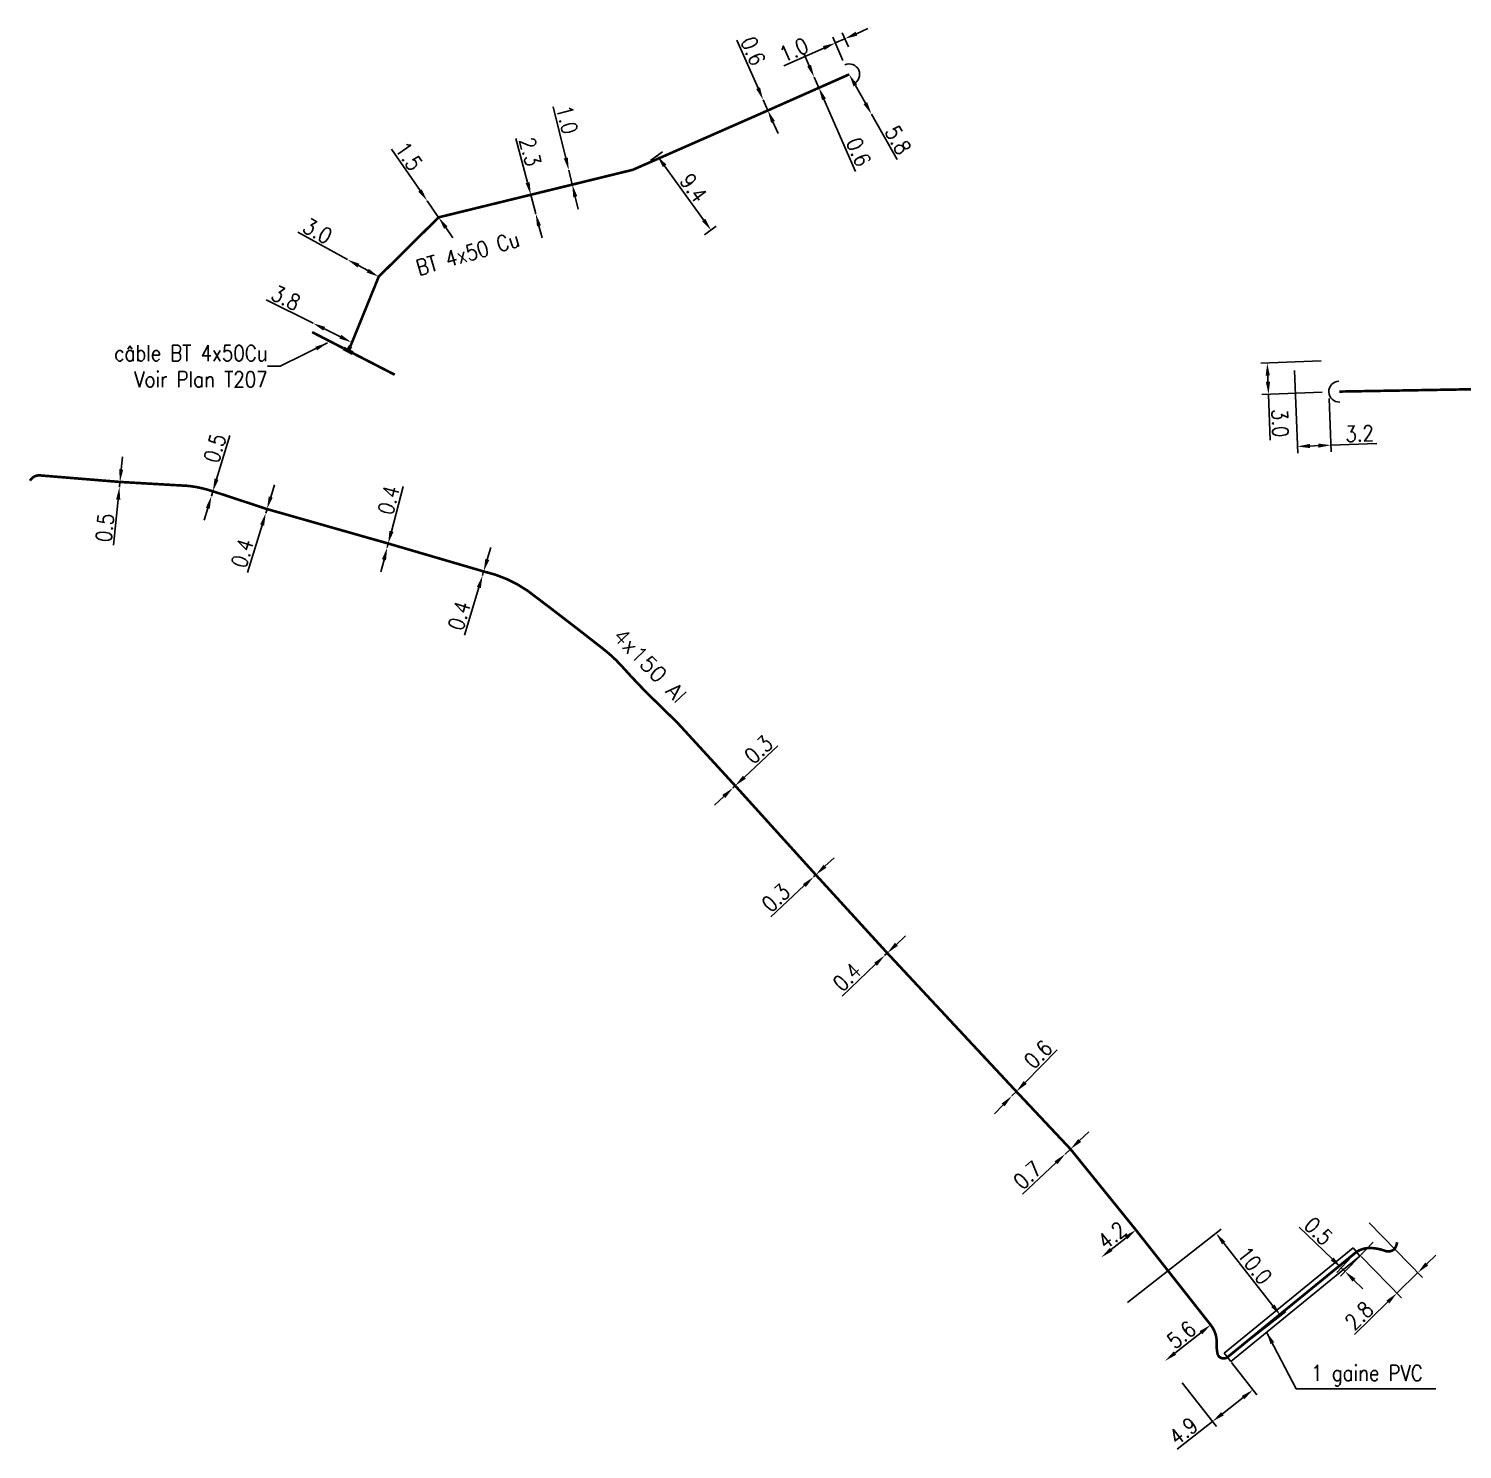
# Model space of a CAD drawing. Header units: millimetres. Extents: x 80993 to 81985, y 144000 to 145002.
# Drawn here: x 81507.4 to 81644.3, y 144406 to 144541.7 of the extents above; entities that cross this region are included whole.
import ezdxf
from ezdxf.enums import TextEntityAlignment as Align

# ---------------------------------------------------------------- set-up
doc = ezdxf.new("R2010")
doc.units = ezdxf.units.MM
doc.header["$PDMODE"] = 34
doc.linetypes.add('B_ST_AL', pattern=[2000, 1000, 1000])
doc.linetypes.add('B_ST_CU', pattern=[2000, 1000, 1000])
doc.layers.get('0').update_dxf_attribs({"linetype": 'CONTINUOUS'})
doc.layers.get('Defpoints').update_dxf_attribs({"linetype": 'CONTINUOUS'})
for name, color, linetype in [('B_100', 3, 'CONTINUOUS'), ('B_110', 1, 'CONTINUOUS'), ('B_300', 7, 'CONTINUOUS'), ('B_400', 7, 'CONTINUOUS')]:
    doc.layers.add(name, color=color, linetype=linetype)
doc.styles.add('M_ROMANS', font='ROMANS.shx', dxfattribs={"width": 0.75})
doc.styles.get("Standard").update_dxf_attribs({"font": 'romans.shx', "width": 0.85})
doc.dimstyles.get("Standard").update_dxf_attribs({"dimtxt": 1.5, "dimasz": 1.2, "dimexe": 0.625, "dimexo": 0.625, "dimgap": 0.25, "dimtad": 1, "dimdec": 1, "dimzin": 0, "dimdsep": 46, "dimtxsty": 'Standard', "dimcen": -0.5, "dimadec": 0, "dimazin": 0, "dimtfac": 1, "dimtdec": 1, "dimtmove": 0, "dimatfit": 3, "dimfxl": 0, "dimtolj": 1, "dimtzin": 0, "dimarcsym": 0})

# ---------------------------------------------------------------- blocks, each defined once
blk = doc.blocks.new('*D160')
at = {"layer": 'B_100', "color": 0, "linetype": 'Continuous', "lineweight": -2, "transparency": 16777216}
blk.add_line((81619.31, 144417.16), (81616.84, 144415.21), dxfattribs=at)
at = {"layer": 'B_100', "color": 0, "linetype": 'Continuous', "transparency": 16777216}
for points in [[(81619.19, 144417.32), (81619.44, 144417.01), (81620.25, 144417.91)], [(81616.72, 144415.37), (81616.96, 144415.06), (81615.9, 144414.47)]]:
    blk.add_solid(points, dxfattribs=at)
at = {"layer": 'Defpoints', "color": 0, "linetype": 'Continuous', "transparency": 16777216}
for p in [(81620.25, 144417.91), (81615.9, 144414.47), (81615.9, 144414.47)]:
    blk.add_point(p, dxfattribs=at)
at = {"layer": 'B_100', "color": 0, "linetype": 'Continuous', "transparency": 16777216, "insert": (81617.46, 144416.97), "char_height": 1.5, "attachment_point": 5, "rotation": 38.2864}
blk.add_mtext('\\A1;5.6', dxfattribs=at)
blk = doc.blocks.new('*D161')
at = {"layer": 'B_100', "color": 0, "linetype": 'Continuous', "lineweight": -2, "transparency": 16777216}
blk.add_line((81612.17, 144426.23), (81610.76, 144425.12), dxfattribs=at)
at = {"layer": 'B_100', "color": 0, "linetype": 'Continuous', "transparency": 16777216}
for points in [[(81612.04, 144426.39), (81612.29, 144426.08), (81613.11, 144426.98)], [(81610.63, 144425.27), (81610.88, 144424.96), (81609.82, 144424.37)]]:
    blk.add_solid(points, dxfattribs=at)
at = {"layer": 'Defpoints', "color": 0, "linetype": 'Continuous', "transparency": 16777216}
for p in [(81613.11, 144426.98), (81609.82, 144424.37), (81609.82, 144424.37)]:
    blk.add_point(p, dxfattribs=at)
at = {"layer": 'B_100', "color": 0, "linetype": 'Continuous', "transparency": 16777216, "insert": (81610.84, 144426.46), "char_height": 1.5, "attachment_point": 5, "rotation": 38.344}
blk.add_mtext('\\A1;4.2', dxfattribs=at)
blk = doc.blocks.new('*D162')
at = {"layer": 'B_100', "color": 0, "linetype": 'Continuous', "lineweight": -2, "transparency": 16777216}
for p, q in [((81607.74, 144435.52), (81608.62, 144436.34)), ((81606.87, 144434.7), (81606.36, 144434.22)), ((81605.48, 144433.39), (81602.3, 144430.4))]:
    blk.add_line(p, q, dxfattribs=at)
at = {"layer": 'B_100', "color": 0, "linetype": 'Continuous', "transparency": 16777216}
for points in [[(81607.61, 144435.66), (81607.88, 144435.37), (81606.87, 144434.7)], [(81605.35, 144433.54), (81605.62, 144433.25), (81606.36, 144434.22)]]:
    blk.add_solid(points, dxfattribs=at)
at = {"layer": 'Defpoints', "color": 0, "linetype": 'Continuous', "transparency": 16777216}
for p in [(81606.36, 144434.22), (81606.36, 144434.22), (81606.87, 144434.7)]:
    blk.add_point(p, dxfattribs=at)
at = {"layer": 'B_100', "color": 0, "linetype": 'Continuous', "transparency": 16777216, "insert": (81602.77, 144432.21), "char_height": 1.5, "attachment_point": 5, "rotation": 43.2417}
blk.add_mtext('\\A1;0.7', dxfattribs=at)
blk = doc.blocks.new('*D163')
at = {"layer": 'B_100', "color": 0, "linetype": 'Continuous', "lineweight": -2, "transparency": 16777216}
for p, q in [((81602.54, 144441.06), (81605.61, 144444.18)), ((81600.44, 144438.92), (81599.6, 144438.06)), ((81601.28, 144439.78), (81601.7, 144440.2))]:
    blk.add_line(p, q, dxfattribs=at)
at = {"layer": 'B_100', "color": 0, "linetype": 'Continuous', "transparency": 16777216}
for points in [[(81602.4, 144441.2), (81602.69, 144440.92), (81601.7, 144440.2)], [(81600.3, 144439.06), (81600.58, 144438.78), (81601.28, 144439.78)]]:
    blk.add_solid(points, dxfattribs=at)
at = {"layer": 'Defpoints', "color": 0, "linetype": 'Continuous', "transparency": 16777216}
for p in [(81601.28, 144439.78), (81601.28, 144439.78), (81601.7, 144440.2)]:
    blk.add_point(p, dxfattribs=at)
at = {"layer": 'B_100', "color": 0, "linetype": 'Continuous', "transparency": 16777216, "insert": (81603.78, 144443.75), "char_height": 1.5, "attachment_point": 5, "rotation": 45.507}
blk.add_mtext('\\A1;0.6', dxfattribs=at)
blk = doc.blocks.new('*D164')
at = {"layer": 'B_100', "color": 0, "linetype": 'Continuous', "lineweight": -2, "transparency": 16777216}
for p, q in [((81590.25, 144454.25), (81591.12, 144455.08)), ((81589.38, 144453.42), (81589.13, 144453.18)), ((81588.26, 144452.35), (81585.06, 144449.29))]:
    blk.add_line(p, q, dxfattribs=at)
at = {"layer": 'B_100', "color": 0, "linetype": 'Continuous', "transparency": 16777216}
for points in [[(81590.11, 144454.4), (81590.39, 144454.11), (81589.38, 144453.42)], [(81588.12, 144452.5), (81588.4, 144452.21), (81589.13, 144453.18)]]:
    blk.add_solid(points, dxfattribs=at)
at = {"layer": 'Defpoints', "color": 0, "linetype": 'Continuous', "transparency": 16777216}
for p in [(81589.13, 144453.18), (81589.13, 144453.18), (81589.38, 144453.42)]:
    blk.add_point(p, dxfattribs=at)
at = {"layer": 'B_100', "color": 0, "linetype": 'Continuous', "transparency": 16777216, "insert": (81585.54, 144451.13), "char_height": 1.5, "attachment_point": 5, "rotation": 43.7407}
blk.add_mtext('\\A1;0.4', dxfattribs=at)
blk = doc.blocks.new('*D165')
at = {"layer": 'B_100', "color": 0, "linetype": 'Continuous', "lineweight": -2, "transparency": 16777216}
for p, q in [((81583.43, 144461.71), (81584.31, 144462.53)), ((81582.56, 144460.89), (81582.34, 144460.69)), ((81581.46, 144459.87), (81578.27, 144456.88))]:
    blk.add_line(p, q, dxfattribs=at)
at = {"layer": 'B_100', "color": 0, "linetype": 'Continuous', "transparency": 16777216}
for points in [[(81583.3, 144461.86), (81583.57, 144461.57), (81582.56, 144460.89)], [(81581.32, 144460.01), (81581.6, 144459.72), (81582.34, 144460.69)]]:
    blk.add_solid(points, dxfattribs=at)
at = {"layer": 'Defpoints', "color": 0, "linetype": 'Continuous', "transparency": 16777216}
for p in [(81582.56, 144460.89), (81582.34, 144460.69), (81582.34, 144460.69)]:
    blk.add_point(p, dxfattribs=at)
at = {"layer": 'B_100', "color": 0, "linetype": 'Continuous', "transparency": 16777216, "insert": (81578.74, 144458.69), "char_height": 1.5, "attachment_point": 5, "rotation": 43.122}
blk.add_mtext('\\A1;0.3', dxfattribs=at)
blk = doc.blocks.new('*D166')
at = {"layer": 'B_100', "color": 0, "linetype": 'Continuous', "lineweight": -2, "transparency": 16777216}
for p, q in [((81575.74, 144470.22), (81578.93, 144473.2)), ((81574.65, 144469.19), (81574.86, 144469.4)), ((81573.77, 144468.37), (81572.89, 144467.55))]:
    blk.add_line(p, q, dxfattribs=at)
at = {"layer": 'B_100', "color": 0, "linetype": 'Continuous', "transparency": 16777216}
for points in [[(81575.6, 144470.36), (81575.88, 144470.07), (81574.86, 144469.4)], [(81573.63, 144468.52), (81573.91, 144468.22), (81574.65, 144469.19)]]:
    blk.add_solid(points, dxfattribs=at)
at = {"layer": 'Defpoints', "color": 0, "linetype": 'Continuous', "transparency": 16777216}
for p in [(81574.65, 144469.19), (81574.65, 144469.19), (81574.86, 144469.4)]:
    blk.add_point(p, dxfattribs=at)
at = {"layer": 'B_100', "color": 0, "linetype": 'Continuous', "transparency": 16777216, "insert": (81577.09, 144472.85), "char_height": 1.5, "attachment_point": 5, "rotation": 43.1216}
blk.add_mtext('\\A1;0.3', dxfattribs=at)
blk = doc.blocks.new('*D167')
at = {"layer": 'B_100', "color": 0, "linetype": 'Continuous', "lineweight": -2, "transparency": 16777216}
for p, q in [((81516.24, 144499.6), (81516.36, 144500.8)), ((81516.13, 144498.41), (81516.08, 144497.91)), ((81516.7, 144497.85), (81516.7, 144497.85)), ((81516.75, 144498.35), (81516.75, 144498.35)), ((81515.96, 144496.72), (81515.52, 144492.37))]:
    blk.add_line(p, q, dxfattribs=at)
at = {"layer": 'B_100', "color": 0, "linetype": 'Continuous', "transparency": 16777216}
for points in [[(81516.05, 144499.62), (81516.44, 144499.58), (81516.13, 144498.41)], [(81515.76, 144496.74), (81516.16, 144496.7), (81516.08, 144497.91)]]:
    blk.add_solid(points, dxfattribs=at)
at = {"layer": 'Defpoints', "color": 0, "linetype": 'Continuous', "transparency": 16777216}
for p in [(81516.08, 144497.91), (81516.08, 144497.91), (81516.13, 144498.41)]:
    blk.add_point(p, dxfattribs=at)
at = {"layer": 'B_100', "color": 0, "linetype": 'Continuous', "transparency": 16777216, "insert": (81514.69, 144494.04), "char_height": 1.5, "attachment_point": 5, "rotation": 84.3108}
blk.add_mtext('\\A1;0.5', dxfattribs=at)
blk = doc.blocks.new('*D168')
at = {"layer": 'B_100', "color": 0, "linetype": 'Continuous', "lineweight": -2, "transparency": 16777216}
for p, q in [((81525.35, 144498.67), (81526.61, 144502.86)), ((81524.86, 144497.05), (81525, 144497.52)), ((81524.51, 144495.9), (81524.17, 144494.75))]:
    blk.add_line(p, q, dxfattribs=at)
at = {"layer": 'B_100', "color": 0, "linetype": 'Continuous', "transparency": 16777216}
for points in [[(81525.15, 144498.73), (81525.54, 144498.62), (81525, 144497.52)], [(81524.32, 144495.95), (81524.7, 144495.84), (81524.86, 144497.05)]]:
    blk.add_solid(points, dxfattribs=at)
at = {"layer": 'Defpoints', "color": 0, "linetype": 'Continuous', "transparency": 16777216}
for p in [(81524.86, 144497.05), (81524.86, 144497.05), (81525, 144497.52)]:
    blk.add_point(p, dxfattribs=at)
at = {"layer": 'B_100', "color": 0, "linetype": 'Continuous', "transparency": 16777216, "insert": (81525.19, 144501.63), "char_height": 1.5, "attachment_point": 5, "rotation": 73.2649}
blk.add_mtext('\\A1;0.5', dxfattribs=at)
blk = doc.blocks.new('*D169')
at = {"layer": 'B_100', "color": 0, "linetype": 'Continuous', "lineweight": -2, "transparency": 16777216}
for p, q in [((81530.52, 144496.97), (81530.88, 144498.12)), ((81529.45, 144495.62), (81529.45, 144495.62)), ((81529.57, 144496.01), (81529.57, 144496.01)), ((81530.17, 144495.82), (81530.05, 144495.44)), ((81529.7, 144494.29), (81528.3, 144489.76))]:
    blk.add_line(p, q, dxfattribs=at)
at = {"layer": 'B_100', "color": 0, "linetype": 'Continuous', "transparency": 16777216}
for points in [[(81530.33, 144497.03), (81530.71, 144496.91), (81530.17, 144495.82)], [(81529.51, 144494.35), (81529.89, 144494.23), (81530.05, 144495.44)]]:
    blk.add_solid(points, dxfattribs=at)
at = {"layer": 'Defpoints', "color": 0, "linetype": 'Continuous', "transparency": 16777216}
for p in [(81530.05, 144495.44), (81530.05, 144495.44), (81530.17, 144495.82)]:
    blk.add_point(p, dxfattribs=at)
at = {"layer": 'B_100', "color": 0, "linetype": 'Continuous', "transparency": 16777216, "insert": (81527.82, 144491.6), "char_height": 1.5, "attachment_point": 5, "rotation": 72.8691}
blk.add_mtext('\\A1;0.4', dxfattribs=at)
blk = doc.blocks.new('*D170')
at = {"layer": 'B_100', "color": 0, "linetype": 'Continuous', "lineweight": -2, "transparency": 16777216}
for p, q in [((81542.04, 144493.69), (81543.16, 144497.98)), ((81541.64, 144492.14), (81541.74, 144492.53)), ((81541.34, 144490.98), (81541.03, 144489.82))]:
    blk.add_line(p, q, dxfattribs=at)
at = {"layer": 'B_100', "color": 0, "linetype": 'Continuous', "transparency": 16777216}
for points in [[(81541.85, 144493.74), (81542.24, 144493.64), (81541.74, 144492.53)], [(81541.14, 144491.03), (81541.53, 144490.93), (81541.64, 144492.14)]]:
    blk.add_solid(points, dxfattribs=at)
at = {"layer": 'Defpoints', "color": 0, "linetype": 'Continuous', "transparency": 16777216}
for p in [(81541.74, 144492.53), (81541.64, 144492.14), (81541.64, 144492.14)]:
    blk.add_point(p, dxfattribs=at)
at = {"layer": 'B_100', "color": 0, "linetype": 'Continuous', "transparency": 16777216, "insert": (81541.78, 144496.67), "char_height": 1.5, "attachment_point": 5, "rotation": 75.4054}
blk.add_mtext('\\A1;0.4', dxfattribs=at)
blk = doc.blocks.new('*D171')
at = {"layer": 'B_100', "color": 0, "linetype": 'Continuous', "lineweight": -2, "transparency": 16777216}
for p, q in [((81551.2, 144491.01), (81551.55, 144492.16)), ((81550.85, 144489.86), (81550.74, 144489.48)), ((81550.39, 144488.33), (81549.01, 144483.79))]:
    blk.add_line(p, q, dxfattribs=at)
at = {"layer": 'B_100', "color": 0, "linetype": 'Continuous', "transparency": 16777216}
for points in [[(81551.01, 144491.07), (81551.39, 144490.95), (81550.85, 144489.86)], [(81550.2, 144488.39), (81550.58, 144488.27), (81550.74, 144489.48)]]:
    blk.add_solid(points, dxfattribs=at)
at = {"layer": 'Defpoints', "color": 0, "linetype": 'Continuous', "transparency": 16777216}
for p in [(81550.85, 144489.86), (81550.74, 144489.48), (81550.74, 144489.48)]:
    blk.add_point(p, dxfattribs=at)
at = {"layer": 'B_100', "color": 0, "linetype": 'Continuous', "transparency": 16777216, "insert": (81548.52, 144485.63), "char_height": 1.5, "attachment_point": 5, "rotation": 73.1368}
blk.add_mtext('\\A1;0.4', dxfattribs=at)
blk = doc.blocks.new('*D310')
at = {"layer": 'B_300', "color": 0, "linetype": 'Continuous', "lineweight": -2, "transparency": 16777216}
for p, q in [((81586.43, 144541.21), (81587.53, 144541.7)), ((81584.76, 144539.56), (81584.17, 144540.9)), ((81585.34, 144540.73), (81584.42, 144540.33)), ((81585.68, 144539.96), (81585.08, 144541.3)), ((81583.32, 144539.84), (81579.49, 144538.16))]:
    blk.add_line(p, q, dxfattribs=at)
at = {"layer": 'B_300', "color": 0, "linetype": 'Continuous', "transparency": 16777216}
for points in [[(81583.24, 144540.03), (81583.4, 144539.66), (81584.42, 144540.33)], [(81586.35, 144541.4), (81586.51, 144541.03), (81585.34, 144540.73)]]:
    blk.add_solid(points, dxfattribs=at)
at = {"layer": 'Defpoints', "color": 0, "linetype": 'Continuous', "transparency": 16777216}
for p in [(81584.42, 144540.33), (81585.01, 144538.98), (81585.93, 144539.39)]:
    blk.add_point(p, dxfattribs=at)
at = {"layer": 'B_300', "color": 0, "linetype": 'Continuous', "transparency": 16777216, "insert": (81580.45, 144539.67), "char_height": 1.5, "attachment_point": 5, "rotation": 23.76}
blk.add_mtext('\\A1;1.0', dxfattribs=at)
blk = doc.blocks.new('*D311')
at = {"layer": 'B_100', "color": 0, "linetype": 'Continuous', "lineweight": -2, "transparency": 16777216}
for p, q in [((81581.92, 144538.16), (81581.44, 144539.25)), ((81582.4, 144537.06), (81582.85, 144536.05)), ((81583.33, 144534.95), (81586.36, 144528.07))]:
    blk.add_line(p, q, dxfattribs=at)
at = {"layer": 'B_100', "color": 0, "linetype": 'Continuous', "transparency": 16777216}
for points in [[(81582.1, 144538.24), (81581.74, 144538.08), (81582.4, 144537.06)], [(81583.52, 144535.03), (81583.15, 144534.87), (81582.85, 144536.05)]]:
    blk.add_solid(points, dxfattribs=at)
at = {"layer": 'Defpoints', "color": 0, "linetype": 'Continuous', "transparency": 16777216}
for p in [(81582.4, 144537.06), (81582.4, 144537.06), (81582.85, 144536.05)]:
    blk.add_point(p, dxfattribs=at)
at = {"layer": 'B_100', "color": 0, "linetype": 'Continuous', "transparency": 16777216, "insert": (81586.64, 144529.92), "char_height": 1.5, "attachment_point": 5, "rotation": 293.7687}
blk.add_mtext('\\A1;0.6', dxfattribs=at)
blk = doc.blocks.new('*D312')
at = {"layer": 'B_100', "color": 0, "linetype": 'Continuous', "lineweight": -2, "transparency": 16777216}
for p, q in [((81566.79, 144529.11), (81567.93, 144529.93)), ((81568.12, 144528.59), (81571.85, 144523.43)), ((81571.93, 144522.01), (81573.06, 144522.83))]:
    blk.add_line(p, q, dxfattribs=at)
at = {"layer": 'B_100', "color": 0, "linetype": 'Continuous', "transparency": 16777216}
for points in [[(81568.29, 144528.71), (81567.96, 144528.48), (81567.42, 144529.57)], [(81572.02, 144523.55), (81571.69, 144523.32), (81572.56, 144522.46)]]:
    blk.add_solid(points, dxfattribs=at)
at = {"layer": 'Defpoints', "color": 0, "linetype": 'Continuous', "transparency": 16777216}
for p in [(81566.29, 144528.75), (81572.56, 144522.46), (81571.42, 144521.64)]:
    blk.add_point(p, dxfattribs=at)
at = {"layer": 'B_100', "color": 0, "linetype": 'Continuous', "transparency": 16777216, "insert": (81570.88, 144526.49), "char_height": 1.5, "attachment_point": 5, "rotation": 305.8542}
blk.add_mtext('\\A1;9.4', dxfattribs=at)
blk = doc.blocks.new('*D313')
at = {"layer": 'B_100', "color": 0, "linetype": 'Continuous', "lineweight": -2, "transparency": 16777216}
for p, q in [((81555.04, 144527), (81553.93, 144531.22)), ((81555.82, 144524.03), (81555.35, 144525.84)), ((81555.94, 144525.99), (81555.95, 144526)), ((81556.42, 144524.19), (81556.43, 144524.19)), ((81556.13, 144522.87), (81556.44, 144521.71))]:
    blk.add_line(p, q, dxfattribs=at)
at = {"layer": 'B_100', "color": 0, "linetype": 'Continuous', "transparency": 16777216}
for points in [[(81555.24, 144527.05), (81554.85, 144526.95), (81555.35, 144525.84)], [(81556.32, 144522.92), (81555.94, 144522.82), (81555.82, 144524.03)]]:
    blk.add_solid(points, dxfattribs=at)
at = {"layer": 'Defpoints', "color": 0, "linetype": 'Continuous', "transparency": 16777216}
for p in [(81555.34, 144525.83), (81555.81, 144524.03), (81555.82, 144524.03)]:
    blk.add_point(p, dxfattribs=at)
at = {"layer": 'B_100', "color": 0, "linetype": 'Continuous', "transparency": 16777216, "insert": (81555.3, 144529.94), "char_height": 1.5, "attachment_point": 5, "rotation": 284.7751}
blk.add_mtext('\\A1;2.3', dxfattribs=at)
blk = doc.blocks.new('B_300_05')
at = {"color": 0, "linetype": 'Continuous'}
blk.add_arc((0, 0), 1, 270, 90, dxfattribs=at)
at = {"color": 0, "linetype": 'Continuous', "style": 'M_ROMANS', "width": 0.75, "flags": 3}
for tag, p in [('DEF_LEG', (0, -5)), ('DEF_COUP', (0, -7.5)), ('DEF_TYPE', (0, -10))]:
    blk.add_attdef(tag, text='', height=1.2, dxfattribs=at).set_placement(p, align=Align.MIDDLE)
blk = doc.blocks.new('*D314')
at = {"layer": 'B_100', "color": 0, "linetype": 'Continuous', "lineweight": -2, "transparency": 16777216}
for p, q in [((81534.56, 144513.57), (81530.1, 144515.79)), ((81537.17, 144512.28), (81535.64, 144513.04))]:
    blk.add_line(p, q, dxfattribs=at)
at = {"layer": 'B_100', "color": 0, "linetype": 'Continuous', "transparency": 16777216}
for points in [[(81535.72, 144513.22), (81535.55, 144512.86), (81534.56, 144513.57)], [(81537.26, 144512.46), (81537.08, 144512.1), (81538.24, 144511.74)]]:
    blk.add_solid(points, dxfattribs=at)
at = {"layer": 'Defpoints', "color": 0, "linetype": 'Continuous', "transparency": 16777216}
for p in [(81534.56, 144513.57), (81538.24, 144511.74), (81538.24, 144511.74)]:
    blk.add_point(p, dxfattribs=at)
at = {"layer": 'B_100', "color": 0, "linetype": 'Continuous', "transparency": 16777216, "insert": (81531.97, 144515.98), "char_height": 1.5, "attachment_point": 5, "rotation": 333.5661}
blk.add_mtext('\\A1;3.8', dxfattribs=at)
blk = doc.blocks.new('*D315')
at = {"layer": 'B_100', "color": 0, "linetype": 'Continuous', "lineweight": -2, "transparency": 16777216}
for p, q in [((81537.84, 144519.65), (81533.12, 144522.25)), ((81539.78, 144518.59), (81538.89, 144519.08))]:
    blk.add_line(p, q, dxfattribs=at)
at = {"layer": 'B_100', "color": 0, "linetype": 'Continuous', "transparency": 16777216}
for points in [[(81538.99, 144519.25), (81538.8, 144518.9), (81537.84, 144519.65)], [(81539.88, 144518.76), (81539.68, 144518.41), (81540.83, 144518.01)]]:
    blk.add_solid(points, dxfattribs=at)
at = {"layer": 'Defpoints', "color": 0, "linetype": 'Continuous', "transparency": 16777216}
for p in [(81537.84, 144519.65), (81537.84, 144519.65), (81540.83, 144518.01)]:
    blk.add_point(p, dxfattribs=at)
at = {"layer": 'B_100', "color": 0, "linetype": 'Continuous', "transparency": 16777216, "insert": (81534.99, 144522.37), "char_height": 1.5, "attachment_point": 5, "rotation": 331.1841}
blk.add_mtext('\\A1;3.0', dxfattribs=at)
blk = doc.blocks.new('*D316')
at = {"layer": 'B_100', "color": 0, "linetype": 'Continuous', "lineweight": -2, "transparency": 16777216}
for p, q in [((81544.78, 144526.24), (81542.04, 144530.18)), ((81546.55, 144523.68), (81545.46, 144525.25)), ((81547.24, 144522.7), (81547.92, 144521.71))]:
    blk.add_line(p, q, dxfattribs=at)
at = {"layer": 'B_100', "color": 0, "linetype": 'Continuous', "transparency": 16777216}
for points in [[(81544.94, 144526.35), (81544.61, 144526.13), (81545.46, 144525.25)], [(81547.4, 144522.81), (81547.07, 144522.58), (81546.55, 144523.68)]]:
    blk.add_solid(points, dxfattribs=at)
at = {"layer": 'Defpoints', "color": 0, "linetype": 'Continuous', "transparency": 16777216}
for p in [(81545.46, 144525.25), (81546.55, 144523.68), (81546.55, 144523.68)]:
    blk.add_point(p, dxfattribs=at)
at = {"layer": 'B_100', "color": 0, "linetype": 'Continuous', "transparency": 16777216, "insert": (81543.71, 144529.52), "char_height": 1.5, "attachment_point": 5, "rotation": 304.787}
blk.add_mtext('\\A1;1.5', dxfattribs=at)
blk = doc.blocks.new('*D317')
at = {"layer": 'B_100', "color": 0, "linetype": 'Continuous', "lineweight": -2, "transparency": 16777216}
for p, q in [((81558.69, 144529.34), (81557.5, 144534.22)), ((81559.31, 144526.81), (81558.98, 144528.18)), ((81559.6, 144525.64), (81559.88, 144524.47))]:
    blk.add_line(p, q, dxfattribs=at)
at = {"layer": 'B_100', "color": 0, "linetype": 'Continuous', "transparency": 16777216}
for points in [[(81558.88, 144529.39), (81558.5, 144529.3), (81558.98, 144528.18)], [(81559.79, 144525.69), (81559.4, 144525.59), (81559.31, 144526.81)]]:
    blk.add_solid(points, dxfattribs=at)
at = {"layer": 'Defpoints', "color": 0, "linetype": 'Continuous', "transparency": 16777216}
for p in [(81558.98, 144528.18), (81559.31, 144526.81), (81559.31, 144526.81)]:
    blk.add_point(p, dxfattribs=at)
at = {"layer": 'B_100', "color": 0, "linetype": 'Continuous', "transparency": 16777216, "insert": (81558.82, 144533.01), "char_height": 1.5, "attachment_point": 5, "rotation": 283.7522}
blk.add_mtext('\\A1;1.0', dxfattribs=at)
blk = doc.blocks.new('*D318')
at = {"layer": 'B_100', "color": 0, "linetype": 'Continuous', "lineweight": -2, "transparency": 16777216}
for p, q in [((81577.05, 144536.01), (81575.01, 144540.6)), ((81577.98, 144533.89), (81577.53, 144534.91)), ((81578.47, 144532.8), (81578.95, 144531.7))]:
    blk.add_line(p, q, dxfattribs=at)
at = {"layer": 'B_100', "color": 0, "linetype": 'Continuous', "transparency": 16777216}
for points in [[(81577.23, 144536.09), (81576.86, 144535.93), (81577.53, 144534.91)], [(81578.65, 144532.88), (81578.28, 144532.71), (81577.98, 144533.89)]]:
    blk.add_solid(points, dxfattribs=at)
at = {"layer": 'Defpoints', "color": 0, "linetype": 'Continuous', "transparency": 16777216}
for p in [(81577.53, 144534.91), (81577.98, 144533.89), (81577.98, 144533.89)]:
    blk.add_point(p, dxfattribs=at)
at = {"layer": 'B_100', "color": 0, "linetype": 'Continuous', "transparency": 16777216, "insert": (81576.57, 144539.56), "char_height": 1.5, "attachment_point": 5, "rotation": 293.8664}
blk.add_mtext('\\A1;0.6', dxfattribs=at)
blk = doc.blocks.new('*D319')
at = {"layer": 'B_100', "color": 0, "linetype": 'Continuous', "lineweight": -2, "transparency": 16777216}
for p, q in [((81586.33, 144536.28), (81587.29, 144534.58)), ((81587.88, 144533.53), (81590.32, 144529.19))]:
    blk.add_line(p, q, dxfattribs=at)
at = {"layer": 'B_100', "color": 0, "linetype": 'Continuous', "transparency": 16777216}
for points in [[(81586.5, 144536.38), (81586.16, 144536.18), (81585.74, 144537.33)], [(81587.46, 144534.68), (81587.11, 144534.48), (81587.88, 144533.53)]]:
    blk.add_solid(points, dxfattribs=at)
at = {"layer": 'Defpoints', "color": 0, "linetype": 'Continuous', "transparency": 16777216}
for p in [(81585.74, 144537.33), (81587.88, 144533.53), (81587.88, 144533.53)]:
    blk.add_point(p, dxfattribs=at)
at = {"layer": 'B_100', "color": 0, "linetype": 'Continuous', "transparency": 16777216, "insert": (81590.41, 144531.06), "char_height": 1.5, "attachment_point": 5, "rotation": 299.3504}
blk.add_mtext('\\A1;5.8', dxfattribs=at)
blk = doc.blocks.new('B_300_02')
at = {"color": 0, "linetype": 'Continuous'}
for points in [[(-2, 0.75), (-2, -0.75), (2, 0.75), (2, -0.75)], [(-0.75, 2), (0.75, 2), (-0.75, 0.75), (0.75, 0.75)]]:
    blk.add_solid(points, dxfattribs=at)
at = {"color": 0, "linetype": 'Continuous', "style": 'M_ROMANS', "width": 0.75, "flags": 3}
for tag, p in [('DEF_LEG', (0, -5)), ('DEF_COUP', (0, -7.5)), ('DEF_TYPE', (0, -10))]:
    blk.add_attdef(tag, text='', height=1.2, dxfattribs=at).set_placement(p, align=Align.MIDDLE)
blk = doc.blocks.new('*D465')
at = {"layer": 'B_300', "color": 0, "linetype": 'Continuous', "lineweight": -2, "transparency": 16777216}
for p, q in [((81630.79, 144509.97), (81625.03, 144509.75)), ((81625.7, 144508.57), (81625.72, 144507.97)), ((81630.9, 144506.98), (81625.15, 144506.75)), ((81625.77, 144506.77), (81625.94, 144502.41))]:
    blk.add_line(p, q, dxfattribs=at)
at = {"layer": 'B_300', "color": 0, "linetype": 'Continuous', "transparency": 16777216}
for points in [[(81625.9, 144508.58), (81625.5, 144508.56), (81625.65, 144509.77)], [(81625.92, 144507.98), (81625.52, 144507.97), (81625.77, 144506.77)]]:
    blk.add_solid(points, dxfattribs=at)
at = {"layer": 'Defpoints', "color": 0, "linetype": 'Continuous', "transparency": 16777216}
for p in [(81625.65, 144509.77), (81631.41, 144510), (81631.53, 144507)]:
    blk.add_point(p, dxfattribs=at)
at = {"layer": 'B_300', "color": 0, "linetype": 'Continuous', "transparency": 16777216, "insert": (81626.88, 144504.03), "char_height": 1.5, "attachment_point": 5, "rotation": 272.2467}
blk.add_mtext('\\A1;3.0', dxfattribs=at)
blk = doc.blocks.new('*D467')
at = {"layer": 'B_300', "color": 0, "linetype": 'Continuous', "lineweight": -2, "transparency": 16777216}
for p, q in [((81628.25, 144509.06), (81628.56, 144501.17)), ((81631.55, 144506.38), (81631.75, 144501.3)), ((81629.73, 144501.84), (81630.53, 144501.88)), ((81631.73, 144501.92), (81636.1, 144502.09))]:
    blk.add_line(p, q, dxfattribs=at)
at = {"layer": 'B_300', "color": 0, "linetype": 'Continuous', "transparency": 16777216}
for points in [[(81629.72, 144502.04), (81629.74, 144501.64), (81628.53, 144501.8)], [(81630.52, 144502.08), (81630.54, 144501.68), (81631.73, 144501.92)]]:
    blk.add_solid(points, dxfattribs=at)
at = {"layer": 'Defpoints', "color": 0, "linetype": 'Continuous', "transparency": 16777216}
for p in [(81628.22, 144509.68), (81631.53, 144507), (81628.53, 144501.8)]:
    blk.add_point(p, dxfattribs=at)
at = {"layer": 'B_300', "color": 0, "linetype": 'Continuous', "transparency": 16777216, "insert": (81634.47, 144503.03), "char_height": 1.5, "attachment_point": 5, "rotation": 2.2467}
blk.add_mtext('\\A1;3.2', dxfattribs=at)
blk = doc.blocks.new('*D601')
at = {"layer": 'B_400', "color": 0, "linetype": 'Continuous', "lineweight": -2, "transparency": 16777216}
for p, q in [((81612.32, 144420.05), (81621.25, 144427.06)), ((81626.19, 144419.74), (81621.5, 144425.73)), ((81622.34, 144415.2), (81627.42, 144419.19))]:
    blk.add_line(p, q, dxfattribs=at)
at = {"layer": 'B_400', "color": 0, "linetype": 'Continuous', "transparency": 16777216}
for points in [[(81621.66, 144425.85), (81621.34, 144425.6), (81620.76, 144426.67)], [(81626.35, 144419.87), (81626.03, 144419.62), (81626.93, 144418.8)]]:
    blk.add_solid(points, dxfattribs=at)
at = {"layer": 'Defpoints', "color": 0, "linetype": 'Continuous', "transparency": 16777216}
for p in [(81620.76, 144426.67), (81611.82, 144419.67), (81621.85, 144414.82)]:
    blk.add_point(p, dxfattribs=at)
at = {"layer": 'B_400', "color": 0, "linetype": 'Continuous', "transparency": 16777216, "insert": (81624.45, 144423.58), "char_height": 1.5, "attachment_point": 5, "rotation": 308.0924}
blk.add_mtext('\\A1;10.0', dxfattribs=at)
blk = doc.blocks.new('*D602')
at = {"layer": 'B_400', "color": 0, "linetype": 'Continuous', "lineweight": -2, "transparency": 16777216}
for p, q in [((81622.24, 144414.33), (81624.67, 144411.22)), ((81617.53, 144412.38), (81620.82, 144408.2)), ((81623.34, 144410.97), (81621.38, 144409.43)), ((81620.43, 144408.69), (81617.04, 144406.03))]:
    blk.add_line(p, q, dxfattribs=at)
at = {"layer": 'B_400', "color": 0, "linetype": 'Continuous', "transparency": 16777216}
for points in [[(81623.22, 144411.13), (81623.47, 144410.81), (81624.29, 144411.71)], [(81621.25, 144409.58), (81621.5, 144409.27), (81620.43, 144408.69)]]:
    blk.add_solid(points, dxfattribs=at)
at = {"layer": 'Defpoints', "color": 0, "linetype": 'Continuous', "transparency": 16777216}
for p in [(81621.85, 144414.82), (81617.15, 144412.88), (81620.43, 144408.69)]:
    blk.add_point(p, dxfattribs=at)
at = {"layer": 'B_400', "color": 0, "linetype": 'Continuous', "transparency": 16777216, "insert": (81617.65, 144407.77), "char_height": 1.5, "attachment_point": 5, "rotation": 38.0924}
blk.add_mtext('\\A1;4.9', dxfattribs=at)
blk = doc.blocks.new('*D603')
at = {"layer": 'B_400', "color": 0, "linetype": 'Continuous', "lineweight": -2, "transparency": 16777216}
for p, q in [((81631.85, 144424.21), (81628.71, 144427.25)), ((81635.77, 144425.81), (81632.64, 144422.58)), ((81633.74, 144424.43), (81632.28, 144422.92)), ((81633.07, 144423.03), (81632.71, 144423.37)), ((81633.93, 144422.19), (81634.79, 144421.35))]:
    blk.add_line(p, q, dxfattribs=at)
at = {"layer": 'B_400', "color": 0, "linetype": 'Continuous', "transparency": 16777216}
for points in [[(81631.99, 144424.35), (81631.71, 144424.07), (81632.71, 144423.37)], [(81634.07, 144422.33), (81633.79, 144422.05), (81633.07, 144423.03)]]:
    blk.add_solid(points, dxfattribs=at)
at = {"layer": 'Defpoints', "color": 0, "linetype": 'Continuous', "transparency": 16777216}
for p in [(81636.21, 144426.26), (81634.17, 144424.88), (81633.07, 144423.03)]:
    blk.add_point(p, dxfattribs=at)
at = {"layer": 'B_400', "color": 0, "linetype": 'Continuous', "transparency": 16777216, "insert": (81630.55, 144426.87), "char_height": 1.5, "attachment_point": 5, "rotation": 315.8699}
blk.add_mtext('\\A1;0.5', dxfattribs=at)
blk = doc.blocks.new('*D604')
at = {"layer": 'B_400', "color": 0, "linetype": 'Continuous', "lineweight": -2, "transparency": 16777216}
for p, q in [((81635.38, 144427.65), (81640.46, 144422.45)), ((81634.61, 144424.43), (81638.46, 144420.49)), ((81640.88, 144423.74), (81641.74, 144424.58)), ((81640.03, 144422.9), (81638.03, 144420.94)), ((81637.17, 144420.1), (81633.97, 144416.98))]:
    blk.add_line(p, q, dxfattribs=at)
at = {"layer": 'B_400', "color": 0, "linetype": 'Continuous', "transparency": 16777216}
for points in [[(81640.74, 144423.88), (81641.02, 144423.59), (81640.03, 144422.9)], [(81637.03, 144420.24), (81637.31, 144419.96), (81638.03, 144420.94)]]:
    blk.add_solid(points, dxfattribs=at)
at = {"layer": 'Defpoints', "color": 0, "linetype": 'Continuous', "transparency": 16777216}
for p in [(81634.94, 144428.1), (81634.17, 144424.88), (81640.03, 144422.9)]:
    blk.add_point(p, dxfattribs=at)
at = {"layer": 'B_400', "color": 0, "linetype": 'Continuous', "transparency": 16777216, "insert": (81634.41, 144418.8), "char_height": 1.5, "attachment_point": 5, "rotation": 44.3645}
blk.add_mtext('\\A1;2.8', dxfattribs=at)

msp = doc.modelspace()

# ---------------------------------------------------------------- linework, layer by layer
at = {"layer": 'B_100', "linetype": 'B_ST_CU', "const_width": 0.25, "flags": 128}
for points in [[(81538.14, 144511.39), (81540.83, 144518.01), (81546.55, 144523.68), (81565.09, 144528.22), (81577.6, 144533.72), (81585.74, 144537.33)], [(81534.47, 144512.72), (81537.46, 144511.18)], [(81538.36, 144510.71), (81542.36, 144508.65)]]:
    msp.add_lwpolyline(points, dxfattribs=at)
at = {"layer": 'B_100', "linetype": 'B_ST_AL', "const_width": 0.25}
msp.add_lwpolyline([(81566.56, 144478.14, -0.014025), (81564.08, 144480.77, 0.046876), (81562.23, 144482.49, 0.005438), (81555.03, 144488.03, 0.096267), (81550.86, 144489.86), (81541.74, 144492.53), (81530.17, 144495.82), (81525, 144497.52, 0.048974), (81522.73, 144498.03), (81516.13, 144498.41), (81508.56, 144499.03, 0.301658), (81507.54, 144498.53, 0.320998)], format="xyb", dxfattribs=at)
at = {"layer": 'B_100', "const_width": 0.25}
msp.add_lwpolyline([(81566.56, 144478.14), (81569.36, 144475.4), (81574.86, 144469.4), (81582.56, 144460.89), (81589.38, 144453.42), (81601.7, 144440.2), (81606.87, 144434.7), (81613.11, 144426.98), (81620.25, 144417.91, -0.170686), (81620.83, 144416.23, 0.076318), (81620.93, 144415.05, 0.453114), (81621.85, 144414.82), (81634.17, 144424.88, -0.174369), (81635.74, 144425.24, -0.071566), (81636.91, 144424.98, 0.296154), (81637.8, 144425.17, 0.14568), (81638.04, 144425.81, -2.455276)], format="xyb", dxfattribs=at)
at = {"layer": 'B_110', "linetype": 'B_ST_AL', "const_width": 0.25, "flags": 128}
msp.add_lwpolyline([(81632.53, 144507.04), (81648.47, 144507.32), (81664.25, 144508.03), (81667.32, 144508.17), (81669.08, 144505.31), (81688.95, 144510.59), (81689.98, 144514.06), (81691.81, 144514.57), (81694.53, 144515.33), (81694.82, 144514.27)], dxfattribs=at)
at = {"layer": 'B_300'}
msp.add_line((81584.76, 144539.56), (81585.15, 144538.66), dxfattribs=at)
at = {"layer": 'B_400', "color": 7}
for p, q in [((81633.86, 144425.27), (81621.53, 144415.21)), ((81633.86, 144425.27), (81634.17, 144424.88)), ((81634.49, 144424.49), (81622.17, 144414.43)), ((81634.49, 144424.49), (81634.17, 144424.88)), ((81621.53, 144415.21), (81621.85, 144414.82)), ((81622.17, 144414.43), (81621.85, 144414.82))]:
    msp.add_line(p, q, dxfattribs=at)

# ---------------------------------------------------------------- block references
at = {"layer": 'B_300'}
for p, rotation in [((81585.74, 144537.33), 23.86639949476762), ((81632.53, 144507.04), 182.2467252549384)]:
    msp.add_blockref('B_300_05', p, dxfattribs=dict(at, rotation=rotation))
at = {"layer": 'B_300', "xscale": 0.25, "yscale": 0.25, "zscale": 0.25, "rotation": 332.6678835455299}
msp.add_blockref('B_300_02', (81537.91, 144510.94), dxfattribs=at)

# ---------------------------------------------------------------- texts
at = {"layer": 'B_100', "linetype": 'Continuous', "width": 0.85}
msp.add_text('BT 4x50 Cu', height=1.5, rotation=16.3081, dxfattribs=at).set_placement((81544.67, 144518.09))
at = {"layer": 'B_100', "linetype": 'Continuous'}
msp.add_text('4x150 Al', height=1.5, rotation=314.059, dxfattribs=at).set_placement((81566.72, 144480.88), align=Align.MIDDLE)
at = {"layer": 'B_100', "linetype": 'Continuous', "insert": (81530.23, 144509.46), "char_height": 1.5, "attachment_point": 6}
msp.add_mtext('\\A1;câble BT 4x50Cu\\PVoir Plan T207', dxfattribs=at)
at = {"layer": 'B_400', "linetype": 'Continuous', "insert": (81629.85, 144412.07), "char_height": 1.5, "attachment_point": 7}
msp.add_mtext('1 gaine PVC', dxfattribs=at)

# ---------------------------------------------------------------- dimensions: what is measured, and where the dimension line sits
at = {"layer": 'B_100', "linetype": 'Continuous'}
for base, p1, p2, angle, text, picture, middle in [((81577.98, 144533.89), (81577.53, 144534.91), (81577.98, 144533.89), 293.8664, '0.6', '*D318', (81575.65, 144539.15)), ((81582.4, 144537.06), (81582.85, 144536.05), (81582.4, 144537.06), 113.7687, '0.6', '*D311', (81585.72, 144529.52)), ((81587.88, 144533.53), (81585.74, 144537.33), (81587.88, 144533.53), 299.3504, '5.8', '*D319', (81589.54, 144530.57)), ((81559.31, 144526.81), (81558.98, 144528.18), (81559.31, 144526.81), 283.7522, '1.0', '*D317', (81557.85, 144532.77)), ((81546.55, 144523.68), (81545.46, 144525.25), (81546.55, 144523.68), 304.787, '1.5', '*D316', (81542.89, 144528.95)), ((81555.82, 144524.03), (81555.34, 144525.83), (81555.81, 144524.03), 284.7751, '2.3', '*D313', (81554.33, 144529.69)), ((81572.56, 144522.46), (81566.29, 144528.75), (81571.42, 144521.64), 305.8542, '9.4', '*D312', (81570.07, 144525.9)), ((81537.84, 144519.65), (81540.83, 144518.01), (81537.84, 144519.65), 151.1841, '3.0', '*D315', (81534.51, 144521.49)), ((81538.24, 144511.74), (81534.56, 144513.57), (81538.24, 144511.74), 333.5661, '3.8', '*D314', (81531.52, 144515.08))]:
    dim = msp.add_linear_dim(base=base, p1=p1, p2=p2, angle=angle, text=text, dimstyle='Standard', dxfattribs=at)
    dim.commit()
    dim.dimension.update_dxf_attribs({"geometry": picture, "text_midpoint": middle, "dimtype": 161})
for base, p1, p2, angle, picture, middle in [((81524.86, 144497.05), (81525, 144497.52), (81524.86, 144497.05), 253.2649, '*D168', (81526.15, 144501.34)), ((81516.08, 144497.91), (81516.13, 144498.41), (81516.08, 144497.91), 264.3108, '*D167', (81515.68, 144493.95)), ((81530.05, 144495.44), (81530.17, 144495.82), (81530.05, 144495.44), 252.8691, '*D169', (81528.78, 144491.31)), ((81541.64, 144492.14), (81541.74, 144492.53), (81541.64, 144492.14), 255.4054, '*D170', (81542.75, 144496.42)), ((81550.74, 144489.48), (81550.85, 144489.86), (81550.74, 144489.48), 253.1368, '*D171', (81549.48, 144485.34)), ((81574.65, 144469.19), (81574.86, 144469.4), (81574.65, 144469.19), 223.1216, '*D166', (81577.77, 144472.12)), ((81601.28, 144439.78), (81601.7, 144440.2), (81601.28, 144439.78), 225.507, '*D163', (81604.5, 144443.05))]:
    dim = msp.add_linear_dim(base=base, p1=p1, p2=p2, angle=angle, dimstyle='Standard', dxfattribs=at)
    dim.commit()
    dim.dimension.update_dxf_attribs({"geometry": picture, "text_midpoint": middle, "dimtype": 161})
for p1, p2, picture, middle in [((81582.56, 144460.89), (81582.34, 144460.69), '*D165', (81578.74, 144458.69)), ((81589.38, 144453.42), (81589.13, 144453.18), '*D164', (81585.54, 144451.13)), ((81606.87, 144434.7), (81606.36, 144434.22), '*D162', (81602.77, 144432.21)), ((81613.11, 144426.98), (81609.82, 144424.37), '*D161', (81610.84, 144426.46)), ((81620.25, 144417.91), (81615.9, 144414.47), '*D160', (81617.46, 144416.97))]:
    dim = msp.add_aligned_dim(p1=p1, p2=p2, distance=0, dimstyle='Standard', dxfattribs=at)
    dim.commit()
    dim.dimension.update_dxf_attribs({"geometry": picture, "text_midpoint": middle})
at = {"layer": 'B_300', "linetype": 'Continuous'}
for base, p1, p2, angle, picture, middle, dimtype in [((81584.42, 144540.33), (81585.93, 144539.39), (81585.01, 144538.98), 203.76, '*D310', (81580.86, 144538.76), 161), ((81625.65, 144509.77), (81631.53, 144507), (81631.41, 144510), 272.2467, '*D465', (81625.88, 144503.99), 160), ((81628.53, 144501.8), (81631.53, 144507), (81628.22, 144509.68), 2.2467, '*D467', (81634.51, 144502.03), 160)]:
    dim = msp.add_linear_dim(base=base, p1=p1, p2=p2, angle=angle, dimstyle='Standard', dxfattribs=at)
    dim.commit()
    dim.dimension.update_dxf_attribs({"geometry": picture, "text_midpoint": middle, "dimtype": dimtype})
at = {"layer": 'B_400', "linetype": 'Continuous'}
for base, p1, p2, angle, picture, middle in [((81633.07, 144423.03), (81634.17, 144424.88), (81636.21, 144426.26), 135.8699, '*D603', (81629.85, 144426.15)), ((81640.03, 144422.9), (81634.17, 144424.88), (81634.94, 144428.1), 224.3645, '*D604', (81635.11, 144418.09)), ((81620.76, 144426.67), (81621.85, 144414.82), (81611.82, 144419.67), 308.0924, '*D601', (81623.67, 144422.96)), ((81620.43, 144408.69), (81621.85, 144414.82), (81617.15, 144412.88), 38.0924, '*D602', (81618.26, 144406.99))]:
    dim = msp.add_linear_dim(base=base, p1=p1, p2=p2, angle=angle, dimstyle='Standard', override={"dimfxl": 1.25}, dxfattribs=at)
    dim.commit()
    dim.dimension.update_dxf_attribs({"geometry": picture, "text_midpoint": middle, "dimtype": 160})

# ---------------------------------------------------------------- leaders
at = {"layer": 'B_100', "linetype": 'Continuous'}
msp.add_leader([(81535.93, 144511.68), (81531.43, 144509.46), (81530.23, 144509.46)], dimstyle='Standard', dxfattribs=at)
at = {"layer": 'B_400', "linetype": 'Continuous', "annotation_type": 0, "has_hookline": 1, "hookline_direction": 0, "text_width": 11.9}
msp.add_leader([(81625.59, 144417.23), (81628.4, 144411.82), (81629.6, 144411.82)], dimstyle='Standard', override={"dimfxl": 1.25}, dxfattribs=at)

doc.saveas('drawing.dxf')
